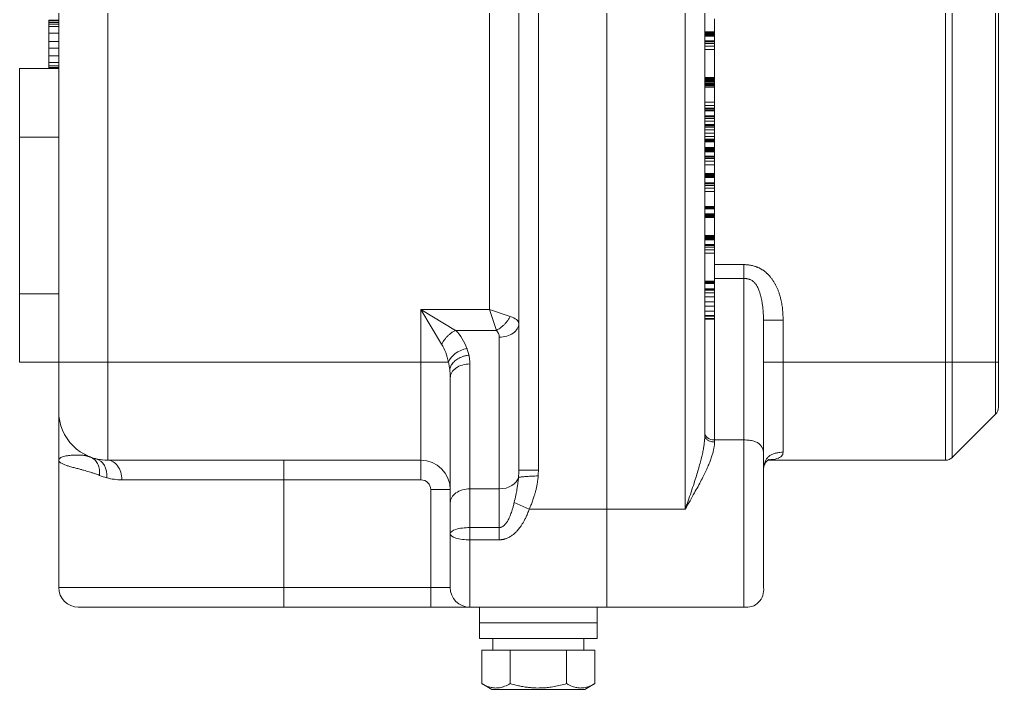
# Model space of a CAD drawing. Header units: millimetres. Extents: x -343 to 390, y -339 to 375.
# Drawn here: x 118.8 to 218.8, y -113.4 to -45 of the extents above; entities that cross this region are included whole.
import ezdxf

# ---------------------------------------------------------------- set-up
doc = ezdxf.new("R2010")
doc.units = ezdxf.units.MM
doc.linetypes.add('K5LT_THIN', pattern=[0])

# ---------------------------------------------------------------- blocks, each defined once
blk = doc.blocks.new('U8')
at = {"color": 7, "linetype": 'K5LT_THIN', "lineweight": 18}
for p, q in [((178.75, 95), (178.75, -95)), ((178.75, 95), (178.75, -95)), ((122.75, 80), (122.75, -50)), ((127.75, 80), (127.75, -80)), ((213.34, 80), (213.34, -80)), ((214.04, 80), (214.04, -80)), ((218.46, 80), (218.46, -80)), ((218.75, 80), (218.75, -80)), ((186.75, -95), (186.75, -36)), ((188.75, -87.45), (188.75, -37.55)), ((169.75, -38.94), (169.75, -91.03)), ((171.75, -38.94), (171.75, -91.03)), ((166.75, -43), (166.75, -74.62)), ((189.75, -44.94), (189.75, -46.26)), ((121.75, -45.14), (121.75, -45.08)), ((122.75, -45.08), (121.75, -45.08)), ((122.75, -45.14), (121.75, -45.14)), ((121.75, -45.3), (121.75, -45.14)), ((122.75, -45.3), (121.75, -45.3)), ((121.75, -45.47), (121.75, -45.3)), ((121.75, -45.72), (121.75, -45.47)), ((122.75, -45.47), (121.75, -45.47)), ((122.75, -45.72), (121.75, -45.72)), ((121.75, -46.39), (121.75, -45.72)), ((122.75, -46.39), (121.75, -46.39)), ((121.75, -47.24), (121.75, -46.39)), ((188.75, -46.26), (189.75, -46.26)), ((188.75, -46.27), (189.75, -46.27)), ((188.75, -46.33), (189.75, -46.33)), ((188.75, -46.41), (189.75, -46.41)), ((188.75, -46.48), (189.75, -46.48)), ((188.75, -46.56), (189.75, -46.56)), ((188.75, -46.64), (189.75, -46.64)), ((188.75, -46.69), (189.75, -46.69)), ((188.75, -46.7), (189.75, -46.7)), ((189.75, -46.26), (189.75, -46.27)), ((189.75, -46.27), (189.75, -46.33)), ((189.75, -46.33), (189.75, -46.41)), ((189.75, -46.41), (189.75, -46.48)), ((189.75, -46.48), (189.75, -46.56)), ((189.75, -46.56), (189.75, -46.64)), ((189.75, -46.64), (189.75, -46.69)), ((189.75, -46.69), (189.75, -46.7)), ((189.75, -46.7), (189.75, -47.18)), ((122.75, -47.24), (121.75, -47.24)), ((121.75, -47.93), (121.75, -47.24)), ((122.75, -47.93), (121.75, -47.93)), ((121.75, -48.72), (121.75, -47.93)), ((188.75, -47.18), (189.75, -47.18)), ((188.75, -47.19), (189.75, -47.19)), ((188.75, -47.2), (189.75, -47.2)), ((188.75, -47.28), (189.75, -47.28)), ((188.75, -47.44), (189.75, -47.44)), ((188.75, -47.72), (189.75, -47.72)), ((189.75, -47.18), (189.75, -47.19)), ((189.75, -47.19), (189.75, -47.2)), ((189.75, -47.2), (189.75, -47.28)), ((189.75, -47.28), (189.75, -47.44)), ((189.75, -47.44), (189.75, -47.72)), ((189.75, -47.72), (189.75, -48.06)), ((122.75, -48.72), (121.75, -48.72)), ((121.75, -49.41), (121.75, -48.72)), ((188.75, -48.06), (189.75, -48.06)), ((189.75, -48.06), (189.75, -50.93)), ((122.75, -50), (118.75, -50)), ((118.75, -57), (118.75, -50)), ((122.75, -49.41), (121.75, -49.41)), ((121.75, -49.72), (121.75, -49.41)), ((122.75, -49.72), (121.75, -49.72)), ((121.75, -49.91), (121.75, -49.72)), ((122.75, -49.91), (121.75, -49.91)), ((121.75, -50), (121.75, -49.91)), ((122.75, -57), (122.75, -50)), ((188.75, -50.93), (189.75, -50.93)), ((189.75, -50.93), (189.75, -51.04)), ((188.75, -51.04), (189.75, -51.04)), ((188.75, -51.1), (189.75, -51.1)), ((188.75, -51.11), (189.75, -51.11)), ((188.75, -51.14), (189.75, -51.14)), ((188.75, -51.15), (189.75, -51.15)), ((188.75, -51.22), (189.75, -51.22)), ((188.75, -51.24), (189.75, -51.24)), ((188.75, -51.29), (189.75, -51.29)), ((188.75, -51.38), (189.75, -51.38)), ((188.75, -51.52), (189.75, -51.52)), ((188.75, -51.6), (189.75, -51.6)), ((188.75, -51.64), (189.75, -51.64)), ((188.75, -51.66), (189.75, -51.66)), ((188.75, -51.67), (189.75, -51.67)), ((188.75, -51.68), (189.75, -51.68)), ((188.75, -51.69), (189.75, -51.69)), ((188.75, -51.73), (189.75, -51.73)), ((188.75, -51.79), (189.75, -51.79)), ((188.75, -51.9), (189.75, -51.9)), ((189.75, -51.04), (189.75, -51.1)), ((189.75, -51.1), (189.75, -51.11)), ((189.75, -51.11), (189.75, -51.14)), ((189.75, -51.14), (189.75, -51.15)), ((189.75, -51.15), (189.75, -51.22)), ((189.75, -51.22), (189.75, -51.24)), ((189.75, -51.24), (189.75, -51.29)), ((189.75, -51.29), (189.75, -51.38)), ((189.75, -51.38), (189.75, -51.52)), ((189.75, -51.52), (189.75, -51.6)), ((189.75, -51.6), (189.75, -51.64)), ((189.75, -51.64), (189.75, -51.66)), ((189.75, -51.66), (189.75, -51.67)), ((189.75, -51.67), (189.75, -51.68)), ((189.75, -51.68), (189.75, -51.69)), ((189.75, -51.69), (189.75, -51.73)), ((189.75, -51.73), (189.75, -51.79)), ((189.75, -51.79), (189.75, -51.9)), ((189.75, -51.9), (189.75, -53.44)), ((188.75, -53.44), (189.75, -53.44)), ((188.75, -53.8), (189.75, -53.8)), ((189.75, -53.44), (189.75, -53.8)), ((189.75, -53.8), (189.75, -54.07)), ((188.75, -54.07), (189.75, -54.07)), ((188.75, -54.12), (189.75, -54.12)), ((188.75, -54.27), (189.75, -54.27)), ((188.75, -54.32), (189.75, -54.32)), ((188.75, -54.85), (189.75, -54.85)), ((188.75, -54.86), (189.75, -54.86)), ((188.75, -54.87), (189.75, -54.87)), ((188.75, -54.95), (189.75, -54.95)), ((189.75, -54.07), (189.75, -54.12)), ((189.75, -54.12), (189.75, -54.27)), ((189.75, -54.27), (189.75, -54.32)), ((189.75, -54.32), (189.75, -54.85)), ((189.75, -54.85), (189.75, -54.86)), ((189.75, -54.86), (189.75, -54.87)), ((189.75, -54.87), (189.75, -54.95)), ((189.75, -54.95), (189.75, -55.11)), ((188.75, -55.11), (189.75, -55.11)), ((188.75, -55.39), (189.75, -55.39)), ((188.75, -55.74), (189.75, -55.74)), ((188.75, -55.74), (189.75, -55.74)), ((188.75, -55.75), (189.75, -55.75)), ((188.75, -55.76), (189.75, -55.76)), ((188.75, -55.85), (189.75, -55.85)), ((189.75, -55.11), (189.75, -55.39)), ((189.75, -55.39), (189.75, -55.74)), ((189.75, -55.74), (189.75, -55.75)), ((189.75, -55.74), (189.75, -55.74)), ((189.75, -55.75), (189.75, -55.76)), ((189.75, -55.76), (189.75, -55.85)), ((189.75, -55.85), (189.75, -56.01)), ((118.75, -73), (118.75, -57)), ((122.75, -57), (118.75, -57)), ((122.75, -73), (122.75, -57)), ((188.75, -56.01), (189.75, -56.01)), ((188.75, -56.27), (189.75, -56.27)), ((188.75, -56.62), (189.75, -56.62)), ((188.75, -56.95), (189.75, -56.95)), ((189.75, -56.01), (189.75, -56.27)), ((189.75, -56.27), (189.75, -56.62)), ((189.75, -56.62), (189.75, -56.95)), ((189.75, -56.95), (189.75, -57.22)), ((188.75, -57.22), (189.75, -57.22)), ((188.75, -57.3), (189.75, -57.3)), ((188.75, -57.36), (189.75, -57.36)), ((188.75, -57.46), (189.75, -57.46)), ((188.75, -57.5), (189.75, -57.5)), ((189.75, -57.22), (189.75, -57.3)), ((189.75, -57.3), (189.75, -57.36)), ((189.75, -57.36), (189.75, -57.46)), ((189.75, -57.46), (189.75, -57.5)), ((189.75, -57.5), (189.75, -58.07)), ((188.75, -58.07), (189.75, -58.07)), ((188.75, -58.07), (189.75, -58.07)), ((188.75, -58.14), (189.75, -58.14)), ((188.75, -58.21), (189.75, -58.21)), ((188.75, -58.29), (189.75, -58.29)), ((188.75, -58.37), (189.75, -58.37)), ((188.75, -58.44), (189.75, -58.44)), ((188.75, -58.49), (189.75, -58.49)), ((188.75, -58.51), (189.75, -58.51)), ((188.75, -58.95), (189.75, -58.95)), ((188.75, -58.95), (189.75, -58.95)), ((188.75, -58.96), (189.75, -58.96)), ((189.75, -58.07), (189.75, -58.07)), ((189.75, -58.07), (189.75, -58.14)), ((189.75, -58.14), (189.75, -58.21)), ((189.75, -58.21), (189.75, -58.29)), ((189.75, -58.29), (189.75, -58.37)), ((189.75, -58.37), (189.75, -58.44)), ((189.75, -58.44), (189.75, -58.49)), ((189.75, -58.49), (189.75, -58.51)), ((189.75, -58.51), (189.75, -58.95)), ((189.75, -58.95), (189.75, -58.95)), ((189.75, -58.95), (189.75, -58.96)), ((189.75, -58.96), (189.75, -59.05)), ((188.75, -59.05), (189.75, -59.05)), ((188.75, -59.2), (189.75, -59.2)), ((188.75, -59.48), (189.75, -59.48)), ((188.75, -59.83), (189.75, -59.83)), ((189.75, -59.05), (189.75, -59.2)), ((189.75, -59.2), (189.75, -59.48)), ((189.75, -59.48), (189.75, -59.83)), ((189.75, -59.83), (189.75, -60.71)), ((188.75, -60.71), (189.75, -60.71)), ((188.75, -60.72), (189.75, -60.72)), ((188.75, -60.78), (189.75, -60.78)), ((188.75, -60.85), (189.75, -60.85)), ((188.75, -60.93), (189.75, -60.93)), ((189.75, -60.71), (189.75, -60.72)), ((189.75, -60.72), (189.75, -60.78)), ((189.75, -60.78), (189.75, -60.85)), ((189.75, -60.85), (189.75, -60.93)), ((189.75, -60.93), (189.75, -61.01)), ((188.75, -61.01), (189.75, -61.01)), ((188.75, -61.08), (189.75, -61.08)), ((188.75, -61.13), (189.75, -61.13)), ((188.75, -61.15), (189.75, -61.15)), ((188.75, -61.68), (189.75, -61.68)), ((188.75, -61.68), (189.75, -61.68)), ((188.75, -61.7), (189.75, -61.7)), ((188.75, -61.78), (189.75, -61.78)), ((188.75, -61.94), (189.75, -61.94)), ((189.75, -61.01), (189.75, -61.08)), ((189.75, -61.08), (189.75, -61.13)), ((189.75, -61.13), (189.75, -61.15)), ((189.75, -61.15), (189.75, -61.68)), ((189.75, -61.68), (189.75, -61.68)), ((189.75, -61.68), (189.75, -61.7)), ((189.75, -61.7), (189.75, -61.78)), ((189.75, -61.78), (189.75, -61.94)), ((189.75, -61.94), (189.75, -62.22)), ((188.75, -62.22), (189.75, -62.22)), ((188.75, -62.56), (189.75, -62.56)), ((189.75, -62.22), (189.75, -62.56)), ((189.75, -62.56), (189.75, -64.1)), ((188.75, -64.1), (189.75, -64.1)), ((188.75, -64.21), (189.75, -64.21)), ((188.75, -64.27), (189.75, -64.27)), ((188.75, -64.29), (189.75, -64.29)), ((188.75, -64.31), (189.75, -64.31)), ((188.75, -64.32), (189.75, -64.32)), ((188.75, -64.84), (189.75, -64.84)), ((188.75, -64.84), (189.75, -64.84)), ((188.75, -64.86), (189.75, -64.86)), ((188.75, -64.91), (189.75, -64.91)), ((188.75, -64.99), (189.75, -64.99)), ((189.75, -64.1), (189.75, -64.21)), ((189.75, -64.21), (189.75, -64.27)), ((189.75, -64.27), (189.75, -64.29)), ((189.75, -64.29), (189.75, -64.31)), ((189.75, -64.31), (189.75, -64.32)), ((189.75, -64.32), (189.75, -64.84)), ((189.75, -64.84), (189.75, -64.86)), ((189.75, -64.84), (189.75, -64.84)), ((189.75, -64.86), (189.75, -64.91)), ((189.75, -64.91), (189.75, -64.99)), ((189.75, -64.99), (189.75, -65.07)), ((188.75, -65.07), (189.75, -65.07)), ((188.75, -65.15), (189.75, -65.15)), ((188.75, -65.23), (189.75, -65.23)), ((189.75, -65.07), (189.75, -65.15)), ((189.75, -65.15), (189.75, -65.23)), ((189.75, -65.23), (189.75, -67.05)), ((188.75, -67.05), (189.75, -67.05)), ((188.75, -67.06), (189.75, -67.06)), ((188.75, -67.12), (189.75, -67.12)), ((188.75, -67.2), (189.75, -67.2)), ((188.75, -67.27), (189.75, -67.27)), ((188.75, -67.35), (189.75, -67.35)), ((188.75, -67.43), (189.75, -67.43)), ((188.75, -67.48), (189.75, -67.48)), ((188.75, -67.49), (189.75, -67.49)), ((188.75, -67.98), (189.75, -67.98)), ((188.75, -67.98), (189.75, -67.98)), ((188.75, -68), (189.75, -68)), ((189.75, -67.05), (189.75, -67.06)), ((189.75, -67.06), (189.75, -67.12)), ((189.75, -67.12), (189.75, -67.2)), ((189.75, -67.2), (189.75, -67.27)), ((189.75, -67.27), (189.75, -67.35)), ((189.75, -67.35), (189.75, -67.43)), ((189.75, -67.43), (189.75, -67.48)), ((189.75, -67.48), (189.75, -67.49)), ((189.75, -67.49), (189.75, -67.98)), ((189.75, -67.98), (189.75, -67.98)), ((189.75, -67.98), (189.75, -68)), ((189.75, -68), (189.75, -68.08)), ((188.75, -68.08), (189.75, -68.08)), ((188.75, -68.24), (189.75, -68.24)), ((188.75, -68.52), (189.75, -68.52)), ((188.75, -68.86), (189.75, -68.86)), ((189.75, -68.08), (189.75, -68.24)), ((189.75, -68.24), (189.75, -68.52)), ((189.75, -68.52), (189.75, -68.86)), ((189.75, -68.86), (189.75, -71.72)), ((189.75, -70.03), (192.75, -70.03)), ((192.75, -70.03), (192.75, -71.44)), ((188.75, -71.72), (189.75, -71.72)), ((188.75, -71.83), (189.75, -71.83)), ((188.75, -71.89), (189.75, -71.89)), ((188.75, -71.91), (189.75, -71.91)), ((188.75, -71.93), (189.75, -71.93)), ((188.75, -71.94), (189.75, -71.94)), ((189.75, -71.44), (192.75, -71.44)), ((189.75, -71.72), (189.75, -71.83)), ((189.75, -71.83), (189.75, -71.89)), ((189.75, -71.89), (189.75, -71.91)), ((189.75, -71.91), (189.75, -71.93)), ((189.75, -71.93), (189.75, -71.94)), ((189.75, -71.94), (189.75, -72.51)), ((192.75, -71.44), (192.75, -87.93)), ((122.75, -73), (118.75, -73)), ((118.75, -80), (118.75, -73)), ((122.75, -80), (122.75, -73)), ((188.75, -72.51), (189.75, -72.51)), ((188.75, -72.51), (189.75, -72.51)), ((188.75, -72.53), (189.75, -72.53)), ((188.75, -72.65), (189.75, -72.65)), ((188.75, -72.9), (189.75, -72.9)), ((189.75, -72.51), (189.75, -72.53)), ((189.75, -72.51), (189.75, -72.51)), ((189.75, -72.53), (189.75, -72.65)), ((189.75, -72.65), (189.75, -72.9)), ((189.75, -72.9), (189.75, -73.32)), ((188.75, -73.32), (189.75, -73.32)), ((188.75, -73.83), (189.75, -73.83)), ((189.75, -73.32), (189.75, -73.83)), ((189.75, -73.83), (189.75, -74.27)), ((159.75, -80), (159.75, -74.62)), ((166.75, -74.62), (159.75, -74.62)), ((161.87, -78.15), (159.75, -74.62)), ((163.29, -76.74), (159.75, -74.62)), ((167.46, -76.74), (166.75, -74.62)), ((168.87, -75.32), (166.75, -74.62)), ((188.75, -74.27), (189.75, -74.27)), ((188.75, -74.79), (189.75, -74.79)), ((189.75, -74.27), (189.75, -74.79)), ((189.75, -74.79), (189.75, -75.21)), ((188.75, -75.21), (189.75, -75.21)), ((188.75, -75.29), (189.75, -75.29)), ((188.75, -75.52), (189.75, -75.52)), ((188.75, -75.59), (189.75, -75.59)), ((189.75, -75.21), (189.75, -75.29)), ((189.75, -75.29), (189.75, -75.52)), ((189.75, -75.52), (189.75, -75.59)), ((189.75, -75.59), (189.75, -87.93)), ((194.75, -75.69), (194.75, -89.34)), ((196.75, -75.69), (194.75, -75.69)), ((196.75, -75.69), (196.75, -80)), ((167.46, -76.74), (163.29, -76.74)), ((167.75, -77.44), (167.75, -92.93)), ((122.75, -80), (118.75, -80)), ((122.75, -85), (122.75, -80)), ((122.75, -80), (127.75, -80)), ((159.75, -80), (127.75, -80)), ((127.75, -90), (127.75, -80)), ((159.75, -80), (159.75, -90)), ((162.57, -80), (159.75, -80)), ((194.75, -80), (196.75, -80)), ((196.75, -80), (213.34, -80)), ((196.75, -89.19), (196.75, -80)), ((213.34, -90), (213.34, -80)), ((213.34, -80), (214.04, -80)), ((218.46, -80), (214.04, -80)), ((214.04, -89.71), (214.04, -80)), ((218.75, -80), (218.46, -80)), ((218.46, -85.29), (218.46, -80)), ((218.75, -84.59), (218.75, -80)), ((164.75, -80.17), (164.75, -92.93)), ((162.75, -81.59), (162.75, -94.34)), ((194.75, -89.34), (194.75, -83)), ((122.75, -85), (122.75, -90)), ((218.46, -85.29), (214.04, -89.71)), ((189.75, -87.93), (192.75, -87.93)), ((189.75, -87.93), (189.75, -88.14)), ((192.75, -87.93), (192.75, -105)), ((122.75, -90), (122.75, -103)), ((122.75, -90), (122.75, -90)), ((159.75, -90), (127.75, -90)), ((145.75, -90), (127.75, -90)), ((145.75, -90), (145.75, -92)), ((159.75, -90), (145.75, -90)), ((159.75, -92), (159.75, -90)), ((194.75, -89.34), (194.75, -91.03)), ((195.2, -90), (213.34, -90)), ((194.75, -90.6), (194.75, -99.4)), ((129.19, -92), (145.75, -92)), ((145.75, -92), (145.75, -103)), ((145.75, -92), (159.75, -92)), ((171.75, -91.03), (169.75, -91.03)), ((194.75, -91.03), (194.75, -91.03)), ((194.75, -91.03), (194.75, -91.03)), ((194.75, -91.03), (194.75, -91.03)), ((194.75, -91.03), (194.75, -103)), ((160.75, -93), (160.75, -103)), ((162.75, -93), (160.75, -93)), ((167.75, -92.93), (164.75, -92.93)), ((164.75, -92.93), (164.75, -96.88)), ((167.75, -92.93), (167.75, -96.88)), ((162.75, -94.34), (162.75, -97.5)), ((170.82, -95), (169.28, -94.32)), ((170.82, -95), (178.75, -95)), ((178.75, -95), (178.75, -105)), ((178.75, -95), (186.75, -95)), ((178.75, -95), (178.75, -105)), ((164.75, -96.88), (164.75, -98.13)), ((164.75, -96.88), (167.75, -96.88)), ((167.75, -98.13), (167.75, -96.88)), ((162.75, -103), (162.75, -97.5)), ((162.75, -103), (162.75, -97.5)), ((162.75, -98), (162.75, -97.5)), ((162.75, -98), (162.75, -97.5)), ((162.75, -97.5), (162.75, -98)), ((162.75, -97.5), (162.75, -98)), ((164.75, -105), (164.75, -98.13)), ((164.75, -98.13), (167.75, -98.13)), ((194.75, -100.66), (194.75, -103)), ((122.75, -103), (145.75, -103)), ((145.75, -103), (160.75, -103)), ((145.75, -103), (145.75, -105)), ((160.75, -103), (162.75, -103)), ((160.75, -103), (160.75, -105)), ((124.75, -105), (145.75, -105)), ((145.75, -105), (160.75, -105)), ((160.75, -105), (164.75, -105)), ((164.75, -105), (178.75, -105)), ((165.75, -106.6), (165.75, -105)), ((165.75, -105), (177.75, -105)), ((177.75, -106.6), (177.75, -105)), ((178.75, -105), (186.75, -105)), ((186.75, -105), (192.75, -105)), ((165.75, -106.6), (177.75, -106.6)), ((165.75, -108.2), (165.75, -106.6)), ((165.75, -106.6), (177.75, -106.6)), ((177.75, -108.2), (177.75, -106.6)), ((165.75, -108.2), (177.75, -108.2)), ((167.1, -109.4), (167.1, -108.2)), ((176.4, -109.4), (176.4, -108.2)), ((168.86, -109.4), (165.98, -109.4)), ((165.98, -109.4), (165.98, -112.81)), ((174.64, -109.4), (168.86, -109.4)), ((168.86, -109.4), (168.86, -112.81)), ((174.64, -109.4), (174.64, -112.81)), ((177.52, -109.4), (174.64, -109.4)), ((177.52, -109.4), (177.52, -112.81)), ((165.98, -112.81), (167, -113.4)), ((177.52, -112.81), (176.5, -113.4)), ((167, -113.4), (176.5, -113.4))]:
    blk.add_line(p, q, dxfattribs=at)
for centre, radius, start, end in [((159.75, -80.27), 5, 19.7099, 45), ((166.75, -77.44), 1, 0, 45), ((127.75, -85), 5, 180, 270), ((217.75, -84.59), 1, 315, 0), ((123.91, -90), 1.16, 179.9747, 180.0301), ((127.75, -85), 5, 249.2986, 256.2769), ((127.75, -85), 5, 256.2769, 270), ((159.75, -93), 3, 0, 90), ((159.75, -93), 3, 0, 90), ((213.34, -89), 1, 270, 315), ((159.75, -93), 1, 0, 90), ((124.75, -103), 2, 180, 270), ((164.75, -103), 2, 180, 270), ((193, -103.25), 1.77, 261.8699, 8.1301), ((193, -103.25), 1.77, 261.8699, 8.1301), ((186.75, -103), 2, 270, 271.7261)]:
    blk.add_arc(centre, radius, start, end, dxfattribs=at)
for centre, major_axis, ratio, start_param, end_param in [((166.75, -76.03), (3, 0), 0.33333, 0, 0.7854), ((167.75, -76.03), (2, 0), 0.70711, 4.71239, 6.28319), ((159.75, -81.69), (0, 5), 0.6, 5.05639, 5.49779), ((164.46, -80), (-1.88, -0.67), 0.68546, 4.47159, 5.80159), ((164.75, -81.59), (-2, 0), 0.70711, 4.71239, 6.28319), ((189.75, -87.22), (-1, 0), 0.70711, 0, 1.5708), ((126.09, -91.8), (0.47, 1.94), 0.77763, 4.90005, 6.28319), ((127.75, -92), (0, 2), 0.72, 4.71239, 6.28319), ((167.75, -91.51), (2, 0), 0.70711, 4.71239, 6.11099), ((164.75, -94.34), (-2, 0), 0.70711, 4.71239, 6.28319), ((164.75, -97.5), (-2, 0), 0.3125, 4.71239, 6.28319), ((164.75, -97.5), (-2, 0), 0.3125, 0, 1.5708)]:
    blk.add_ellipse(centre, major_axis=major_axis, ratio=ratio, start_param=start_param, end_param=end_param, dxfattribs=at)
for points, knots in [([(196.75, -75.69), (196.75, -75.67), (196.75, -75.64), (196.75, -75.45), (196.74, -75.27), (196.73, -74.91), (196.71, -74.73), (196.67, -74.37), (196.65, -74.18), (196.58, -73.82), (196.54, -73.63), (196.47, -73.35), (196.44, -73.25), (196.38, -73.04), (196.35, -72.94), (196.28, -72.75), (196.25, -72.66), (196.17, -72.47), (196.13, -72.38), (196.05, -72.21), (196, -72.12), (195.94, -72), (195.91, -71.96), (195.87, -71.88), (195.84, -71.84), (195.8, -71.76), (195.77, -71.72), (195.72, -71.65), (195.7, -71.62), (195.65, -71.54), (195.62, -71.51), (195.57, -71.44), (195.54, -71.4), (195.49, -71.33), (195.47, -71.3), (195.41, -71.24), (195.39, -71.21), (195.33, -71.15), (195.31, -71.12), (195.25, -71.06), (195.22, -71.04), (195.18, -70.99), (195.16, -70.98), (195.13, -70.95), (195.12, -70.94), (195.08, -70.9), (195.06, -70.88), (195.03, -70.86), (195.02, -70.85), (194.99, -70.82), (194.96, -70.8), (194.9, -70.75), (194.88, -70.73), (194.82, -70.69), (194.79, -70.66), (194.73, -70.62), (194.7, -70.6), (194.64, -70.56), (194.61, -70.54), (194.55, -70.51), (194.52, -70.49), (194.46, -70.45), (194.43, -70.44), (194.37, -70.4), (194.34, -70.39), (194.28, -70.36), (194.25, -70.35), (194.19, -70.32), (194.17, -70.31), (194.1, -70.28), (194.06, -70.27), (193.98, -70.24), (193.94, -70.22), (193.84, -70.19), (193.77, -70.17), (193.64, -70.13), (193.58, -70.12), (193.46, -70.09), (193.4, -70.08), (193.28, -70.06), (193.23, -70.06), (193.13, -70.05), (193.07, -70.04), (192.97, -70.04), (192.93, -70.03), (192.86, -70.03), (192.84, -70.03), (192.79, -70.03), (192.77, -70.03), (192.75, -70.03)], [1.97251, 1.97251, 1.97251, 1.97251, 2.2104, 2.2104, 4.1971, 4.1971, 6.19269, 6.19269, 8.20343, 8.20343, 10.23751, 10.23751, 11.35947, 11.35947, 12.48788, 12.48788, 13.52244, 13.52244, 14.5688, 14.5688, 15.51595, 15.51595, 15.99594, 15.99594, 16.4811, 16.4811, 16.90885, 16.90885, 17.342, 17.342, 17.78157, 17.78157, 18.22851, 18.22851, 18.61744, 18.61744, 19.01375, 19.01375, 19.39904, 19.39904, 19.79341, 19.79341, 19.98301, 19.98301, 20.16915, 20.16915, 20.49114, 20.49114, 20.5317, 20.5317, 20.88833, 20.88833, 21.23383, 21.23383, 21.58322, 21.58322, 21.92289, 21.92289, 22.24573, 22.24573, 22.56128, 22.56128, 22.87846, 22.87846, 23.18979, 23.18979, 23.47275, 23.47275, 23.75203, 23.75203, 24.14291, 24.14291, 24.52905, 24.52905, 25.15197, 25.15197, 25.74939, 25.74939, 26.32935, 26.32935, 26.82701, 26.82701, 27.35676, 27.35676, 27.79435, 27.79435, 28.01384, 28.01384, 28.23226, 28.23226, 28.23226, 28.23226]), ([(194.75, -75.69), (194.75, -75.37), (194.73, -74.93), (194.68, -74.38), (194.63, -74.04), (194.58, -73.71), (194.52, -73.42), (194.45, -73.16), (194.38, -72.93), (194.31, -72.73), (194.24, -72.54), (194.16, -72.36), (194.07, -72.19), (193.97, -72.04), (193.87, -71.91), (193.75, -71.79), (193.64, -71.7), (193.52, -71.62), (193.4, -71.56), (193.28, -71.52), (193.16, -71.49), (193.06, -71.47), (192.96, -71.45), (192.89, -71.45), (192.82, -71.44), (192.77, -71.44), (192.75, -71.44)], [0, 0, 0, 0, 4.42678, 6.1988, 7.94681, 9.60483, 11.12497, 12.52742, 13.79106, 14.95736, 16.03002, 17.11214, 18.15672, 19.19633, 20.17376, 21.078, 21.90023, 22.68165, 23.46011, 24.19079, 24.87368, 25.43655, 25.90773, 26.32699, 26.68084, 27, 27, 27, 27]), ([(168.87, -75.32), (168.83, -75.42), (168.72, -75.59), (168.55, -75.84), (168.36, -76.06), (168.16, -76.25), (167.95, -76.43), (167.72, -76.6), (167.55, -76.69), (167.46, -76.74)], [0, 0, 0, 0, 1.63175, 3.11514, 4.42912, 5.78165, 7.09246, 8.38259, 10, 10, 10, 10]), ([(163.29, -76.74), (163.19, -76.78), (163.02, -76.89), (162.77, -77.06), (162.55, -77.25), (162.36, -77.45), (162.18, -77.66), (162.01, -77.89), (161.92, -78.06), (161.87, -78.15)], [0, 0, 0, 0, 1.63175, 3.11515, 4.42914, 5.78168, 7.09248, 8.38262, 10, 10, 10, 10]), ([(164.65, -79.28), (164.65, -79.26), (164.65, -79.24), (164.63, -79.15), (164.61, -79.08), (164.57, -78.93), (164.55, -78.85), (164.5, -78.72), (164.48, -78.65), (164.46, -78.59)], [-0.16631, -0.16631, -0.16631, -0.16631, 0, 0, 0.68548, 0.68548, 1.37801, 1.37801, 2, 2, 2, 2]), ([(162.69, -80.71), (162.69, -80.65), (162.67, -80.54), (162.64, -80.38), (162.61, -80.2), (162.59, -80.08), (162.57, -80)], [0, 0, 0, 0, 1.81741, 3.41347, 4.78816, 7, 7, 7, 7]), ([(164.65, -79.28), (164.54, -79.29), (164.33, -79.32), (164.03, -79.41), (163.77, -79.51), (163.53, -79.64), (163.32, -79.78), (163.13, -79.94), (162.97, -80.12), (162.84, -80.3), (162.75, -80.5), (162.71, -80.64), (162.69, -80.71)], [0, 0, 0, 0, 1.5315, 2.91846, 4.15395, 5.42008, 6.67003, 7.90833, 9.14521, 10.35888, 11.59856, 13, 13, 13, 13]), ([(164.65, -79.28), (164.66, -79.3), (164.66, -79.31), (164.68, -79.4), (164.69, -79.47), (164.71, -79.62), (164.72, -79.69), (164.74, -79.83), (164.74, -79.9), (164.75, -80.04), (164.75, -80.11), (164.75, -80.17)], [-0.13003, -0.13003, -0.13003, -0.13003, 0, 0, 0.51203, 0.51203, 1.02013, 1.02013, 1.51129, 1.51129, 2, 2, 2, 2]), ([(162.69, -80.71), (162.7, -80.79), (162.72, -80.93), (162.74, -81.14), (162.75, -81.32), (162.75, -81.47), (162.75, -81.56), (162.75, -81.59)], [0, 0, 0, 0, 2.0333, 3.87297, 5.68971, 7.07264, 8, 8, 8, 8]), ([(188.75, -87.45), (188.75, -87.59), (188.74, -87.88), (188.69, -88.31), (188.63, -88.75), (188.54, -89.23), (188.42, -89.75), (188.27, -90.32), (188.09, -90.94), (187.89, -91.62), (187.64, -92.4), (187.36, -93.25), (187.05, -94.14), (186.85, -94.72), (186.75, -95)], [0, 0, 0, 0, 0.94231, 1.85392, 2.73218, 3.7142, 4.75348, 5.88225, 7.11258, 8.43833, 9.86706, 11.64222, 13.36558, 15, 15, 15, 15]), ([(188.75, -87.45), (188.75, -87.5), (188.76, -87.58), (188.82, -87.7), (188.89, -87.81), (188.99, -87.9), (189.1, -87.98), (189.24, -88.04), (189.39, -88.09), (189.56, -88.13), (189.68, -88.14), (189.75, -88.14)], [0, 0, 0, 0, 1.55996, 2.92095, 4.13676, 5.38491, 6.6705, 7.93859, 9.21198, 10.4596, 12, 12, 12, 12]), ([(189.75, -88.14), (189.75, -88.25), (189.74, -88.48), (189.68, -88.82), (189.6, -89.18), (189.49, -89.57), (189.34, -89.99), (189.16, -90.44), (188.94, -90.94), (188.69, -91.47), (188.39, -92.05), (188.06, -92.68), (187.67, -93.38), (187.23, -94.16), (186.92, -94.71), (186.75, -95)], [0, 0, 0, 0, 0.87868, 1.74352, 2.58889, 3.53359, 4.52046, 5.58666, 6.71781, 7.96465, 9.2751, 10.72637, 12.25344, 14.04354, 16, 16, 16, 16]), ([(125.98, -89.68), (125.97, -89.67), (125.95, -89.67), (125.92, -89.66), (125.88, -89.64), (125.83, -89.63), (125.75, -89.61), (125.64, -89.58), (125.48, -89.54), (125.31, -89.51), (125.13, -89.49), (124.95, -89.48), (124.75, -89.47), (124.56, -89.47), (124.35, -89.47), (124.12, -89.48), (123.87, -89.51), (123.61, -89.54), (123.35, -89.6), (123.13, -89.66), (122.98, -89.73), (122.88, -89.79), (122.82, -89.84), (122.79, -89.88), (122.76, -89.93), (122.75, -89.96), (122.75, -89.98), (122.75, -89.99), (122.75, -89.99), (122.75, -89.99), (122.75, -90), (122.75, -90), (122.75, -90), (122.75, -90), (122.75, -90), (122.75, -90)], [0, 0, 0, 0, 0.1917, 0.38397, 0.58292, 0.83774, 1.31177, 2.05187, 3.05555, 4.22221, 5.41196, 6.68076, 7.95412, 9.4055, 10.94172, 12.74489, 14.87121, 17.46147, 20.54187, 23.68296, 26.51326, 28.81919, 30.62993, 32.18314, 33.26406, 35.01641, 35.44204, 35.58877, 35.69144, 35.77836, 35.83891, 35.89569, 35.91706, 35.94044, 36, 36, 36, 36]), ([(126.91, -91.55), (126.77, -91.49), (126.51, -91.4), (126.16, -91.28), (125.86, -91.18), (125.58, -91.1), (125.28, -91.02), (124.95, -90.93), (124.58, -90.83), (124.17, -90.72), (123.79, -90.61), (123.44, -90.5), (123.15, -90.38), (122.92, -90.25), (122.78, -90.13), (122.75, -90.04), (122.75, -90)], [0, 0, 0, 0, 0.95571, 1.78776, 2.48029, 3.19845, 3.94499, 4.78661, 5.92217, 7.22639, 8.72707, 10.18306, 11.78465, 13.52263, 15.28366, 17, 17, 17, 17]), ([(126.91, -91.55), (126.93, -91.44), (126.94, -91.23), (126.91, -90.94), (126.85, -90.68), (126.77, -90.45), (126.65, -90.23), (126.51, -90.04), (126.34, -89.88), (126.17, -89.76), (126.04, -89.7), (125.98, -89.68)], [0, 0, 0, 0, 1.61788, 3.0303, 4.29361, 5.5932, 6.93518, 8.27076, 9.58218, 10.82778, 12, 12, 12, 12]), ([(126.56, -89.86), (126.56, -89.86), (126.56, -89.86), (126.56, -89.86), (126.56, -89.86), (126.56, -89.86), (126.56, -89.86), (126.56, -89.86), (126.56, -89.86), (126.56, -89.86), (126.56, -89.86), (126.56, -89.86), (126.56, -89.86), (126.55, -89.85), (126.55, -89.85), (126.54, -89.85), (126.54, -89.85), (126.52, -89.85), (126.51, -89.84), (126.49, -89.84), (126.48, -89.84), (126.45, -89.83), (126.43, -89.82), (126.41, -89.82)], [0.0001, 0.0001, 0.0001, 0.0001, 0.005, 0.005, 0.00968, 0.00968, 0.02, 0.02, 0.04, 0.04, 0.08, 0.08, 0.16, 0.16, 0.31999, 0.31999, 0.63998, 0.63998, 1.23998, 1.23998, 1.83998, 1.83998, 3, 3, 3, 3]), ([(194.75, -91.03), (194.75, -90.95), (194.76, -90.8), (194.78, -90.59), (194.82, -90.4), (194.87, -90.23), (194.94, -90.08), (195.01, -89.94), (195.1, -89.81), (195.19, -89.71), (195.29, -89.61), (195.4, -89.53), (195.54, -89.45), (195.69, -89.38), (195.85, -89.31), (196.03, -89.26), (196.23, -89.23), (196.47, -89.2), (196.64, -89.19), (196.75, -89.19)], [0, 0, 0, 0, 1.64082, 3.08407, 4.29445, 5.46954, 6.57236, 7.63169, 8.60557, 9.50825, 10.34518, 11.2456, 12.2124, 13.26388, 14.36086, 15.52297, 16.75364, 18.03893, 20, 20, 20, 20]), ([(194.75, -91.03), (194.75, -90.96), (194.75, -90.89), (194.77, -90.75), (194.78, -90.68), (194.82, -90.54), (194.84, -90.47), (194.9, -90.35), (194.93, -90.29), (195.01, -90.18), (195.04, -90.13), (195.12, -90.06), (195.16, -90.03), (195.2, -90), (195.2, -90), (195.25, -89.97), (195.28, -89.95), (195.33, -89.93), (195.34, -89.92), (195.34, -89.92)], [0.01285, 0.01285, 0.01285, 0.01285, 6.18826, 6.18826, 12.14792, 12.14792, 17.81983, 17.81983, 23.25232, 23.25232, 28.49922, 28.49922, 33.20267, 33.20267, 33.67713, 33.67713, 38.94582, 38.94582, 44, 44, 44, 44]), ([(194.75, -91.03), (194.75, -90.96), (194.75, -90.89), (194.77, -90.75), (194.78, -90.68), (194.82, -90.54), (194.84, -90.47), (194.9, -90.35), (194.93, -90.29), (195.01, -90.18), (195.04, -90.13), (195.12, -90.06), (195.16, -90.03), (195.2, -90)], [0.01285, 0.01285, 0.01285, 0.01285, 6.18826, 6.18826, 12.14792, 12.14792, 17.81983, 17.81983, 23.25232, 23.25232, 28.49922, 28.49922, 33.20267, 33.20267, 33.20267, 33.20267]), ([(169.28, -94.32), (169.34, -94.06), (169.44, -93.61), (169.56, -93.02), (169.63, -92.57), (169.67, -92.22), (169.7, -91.96), (169.72, -91.82), (169.72, -91.76)], [0, 0, 0, 0, 2.59886, 4.67595, 6.14046, 7.44164, 8.36455, 9, 9, 9, 9]), ([(169.75, -91.03), (169.75, -91.1), (169.75, -91.24), (169.74, -91.44), (169.73, -91.61), (169.72, -91.71), (169.72, -91.76)], [0, 0, 0, 0, 2.08553, 4.09373, 5.64928, 7, 7, 7, 7]), ([(171.73, -91.6), (171.51, -91.61), (171.2, -91.63), (170.83, -91.64), (170.58, -91.66), (170.36, -91.67), (170.16, -91.69), (169.99, -91.71), (169.86, -91.72), (169.77, -91.74), (169.73, -91.75), (169.72, -91.76)], [0, 0, 0, 0, 2.70347, 3.82891, 4.98863, 6.18651, 7.36529, 8.53721, 9.67685, 10.83128, 12, 12, 12, 12]), ([(170.82, -95), (170.86, -94.9), (170.91, -94.8), (170.98, -94.62), (171.01, -94.55), (171.06, -94.41), (171.09, -94.34), (171.14, -94.2), (171.17, -94.13), (171.22, -93.99), (171.24, -93.92), (171.29, -93.78), (171.31, -93.71), (171.36, -93.54), (171.4, -93.43), (171.45, -93.22), (171.48, -93.11), (171.54, -92.89), (171.56, -92.77), (171.61, -92.54), (171.63, -92.42), (171.66, -92.21), (171.68, -92.1), (171.69, -91.98), (171.7, -91.96), (171.71, -91.83), (171.72, -91.72), (171.73, -91.6)], [3.96656, 3.96656, 3.96656, 3.96656, 4.46765, 4.46765, 4.8067, 4.8067, 5.14175, 5.14175, 5.47292, 5.47292, 5.80026, 5.80026, 6.11261, 6.11261, 6.59794, 6.59794, 7.07508, 7.07508, 7.58177, 7.58177, 8.08002, 8.08002, 8.51473, 8.51473, 8.60747, 8.60747, 9.06049, 9.06049, 9.06049, 9.06049]), ([(171.75, -91.03), (171.75, -91.11), (171.75, -91.2), (171.74, -91.38), (171.74, -91.48), (171.73, -91.6)], [0, 0, 0, 0, 0.90593, 0.90593, 2, 2, 2, 2]), ([(169.28, -94.32), (169.25, -94.45), (169.19, -94.7), (169.1, -95.03), (169, -95.32), (168.91, -95.57), (168.82, -95.79), (168.72, -95.99), (168.63, -96.16), (168.54, -96.31), (168.45, -96.43), (168.37, -96.53), (168.29, -96.62), (168.2, -96.69), (168.11, -96.76), (168.01, -96.82), (167.91, -96.86), (167.82, -96.87), (167.77, -96.88), (167.75, -96.88)], [0, 0, 0, 0, 2.47978, 4.64617, 6.37358, 7.99118, 9.47358, 10.80458, 12.03627, 13.13953, 14.13552, 14.97214, 15.70627, 16.44458, 17.2135, 18.02939, 18.86913, 19.53751, 20, 20, 20, 20]), ([(170.82, -95), (170.76, -95.16), (170.65, -95.45), (170.48, -95.84), (170.31, -96.17), (170.15, -96.44), (170, -96.69), (169.85, -96.9), (169.7, -97.08), (169.57, -97.23), (169.44, -97.36), (169.32, -97.47), (169.21, -97.57), (169.08, -97.66), (168.95, -97.76), (168.79, -97.85), (168.64, -97.93), (168.51, -97.98), (168.39, -98.02), (168.29, -98.05), (168.19, -98.08), (168.1, -98.09), (168.03, -98.11), (167.96, -98.11), (167.89, -98.12), (167.82, -98.12), (167.77, -98.13), (167.75, -98.13)], [0, 0, 0, 0, 3.21935, 5.98887, 8.19984, 10.19037, 11.96978, 13.64381, 15.10237, 16.34548, 17.36791, 18.36535, 19.26655, 20.13702, 21.10849, 22.21494, 23.22126, 24.00239, 24.59563, 25.18432, 25.74334, 26.21279, 26.58562, 26.91161, 27.2784, 27.64603, 28, 28, 28, 28]), ([(186.81, -105), (186.81, -105), (186.81, -105), (186.81, -105), (186.81, -105), (186.81, -105), (186.81, -105), (186.81, -105), (186.81, -105), (186.8, -105), (186.8, -105), (186.8, -105), (186.8, -105), (186.8, -105), (186.8, -105), (186.79, -105), (186.79, -105), (186.78, -105), (186.78, -105), (186.77, -105), (186.77, -105), (186.77, -105), (186.77, -105), (186.77, -105), (186.77, -105), (186.77, -105), (186.77, -105), (186.77, -105), (186.77, -105), (186.77, -105), (186.77, -105), (186.76, -105), (186.76, -105), (186.76, -105), (186.76, -105), (186.75, -105), (186.75, -105), (186.75, -105)], [233.70106, 233.70106, 233.70106, 233.70106, 235.29618, 235.29618, 276.14745, 276.14745, 288.79914, 288.79914, 314.10253, 314.10253, 347.454, 347.454, 390.72481, 390.72481, 477.26644, 477.26644, 637.69791, 637.69791, 694.90295, 694.90295, 752.10799, 752.10799, 758.20817, 758.20817, 763.92538, 763.92538, 771.946, 771.946, 787.98724, 787.98724, 813.07683, 813.07683, 867.93727, 867.93727, 922.79772, 922.79772, 954, 954, 954, 954]), ([(165.98, -112.81), (166.17, -112.92), (166.45, -113.06), (166.8, -113.17), (167.01, -113.22), (167.19, -113.25), (167.37, -113.26), (167.57, -113.25), (167.78, -113.23), (168.03, -113.18), (168.4, -113.06), (168.68, -112.91), (168.86, -112.81)], [0, 0, 0, 0, 2.66649, 3.81043, 4.70044, 5.50384, 6.29435, 7.03884, 8.09101, 9.12096, 10.45494, 13, 13, 13, 13]), ([(168.86, -112.81), (169.12, -112.88), (169.51, -112.98), (170.07, -113.1), (170.5, -113.17), (170.93, -113.22), (171.3, -113.25), (171.65, -113.26), (171.99, -113.25), (172.36, -113.24), (172.82, -113.2), (173.6, -113.08), (174.22, -112.93), (174.64, -112.81)], [0, 0, 0, 0, 1.89648, 2.8716, 4.10353, 5.06202, 5.92722, 6.77853, 7.58029, 8.33914, 9.45577, 10.90586, 14, 14, 14, 14]), ([(174.64, -112.81), (174.83, -112.92), (175.11, -113.06), (175.46, -113.17), (175.67, -113.22), (175.86, -113.25), (176.03, -113.26), (176.23, -113.25), (176.44, -113.23), (176.69, -113.18), (177.06, -113.06), (177.34, -112.91), (177.52, -112.81)], [0, 0, 0, 0, 2.66649, 3.81043, 4.70044, 5.50384, 6.29435, 7.03884, 8.09101, 9.12096, 10.45494, 13, 13, 13, 13])]:
    blk.add_open_spline(points, degree=3, knots=knots, dxfattribs=at)
for points, degree in [([(194.75, -89.34), (194.75, -87.93), (192.75, -87.93)], 2), ([(196.75, -89.19), (196.74, -89.34), (196.66, -89.61), (196.17, -89.86), (195.6, -89.94), (195.25, -89.96)], 3), ([(127.66, -91.8), (127.4, -91.73), (127.15, -91.64), (126.91, -91.55)], 3), ([(127.66, -91.8), (128.14, -91.93), (128.65, -92), (129.19, -92)], 3)]:
    blk.add_open_spline(points, degree=degree, dxfattribs=at)
blk = doc.blocks.new('U0')
blk.add_blockref('U8', (0, 0))

msp = doc.modelspace()

# ---------------------------------------------------------------- block references
msp.add_blockref('U0', (0, 0))

doc.saveas('drawing.dxf')
